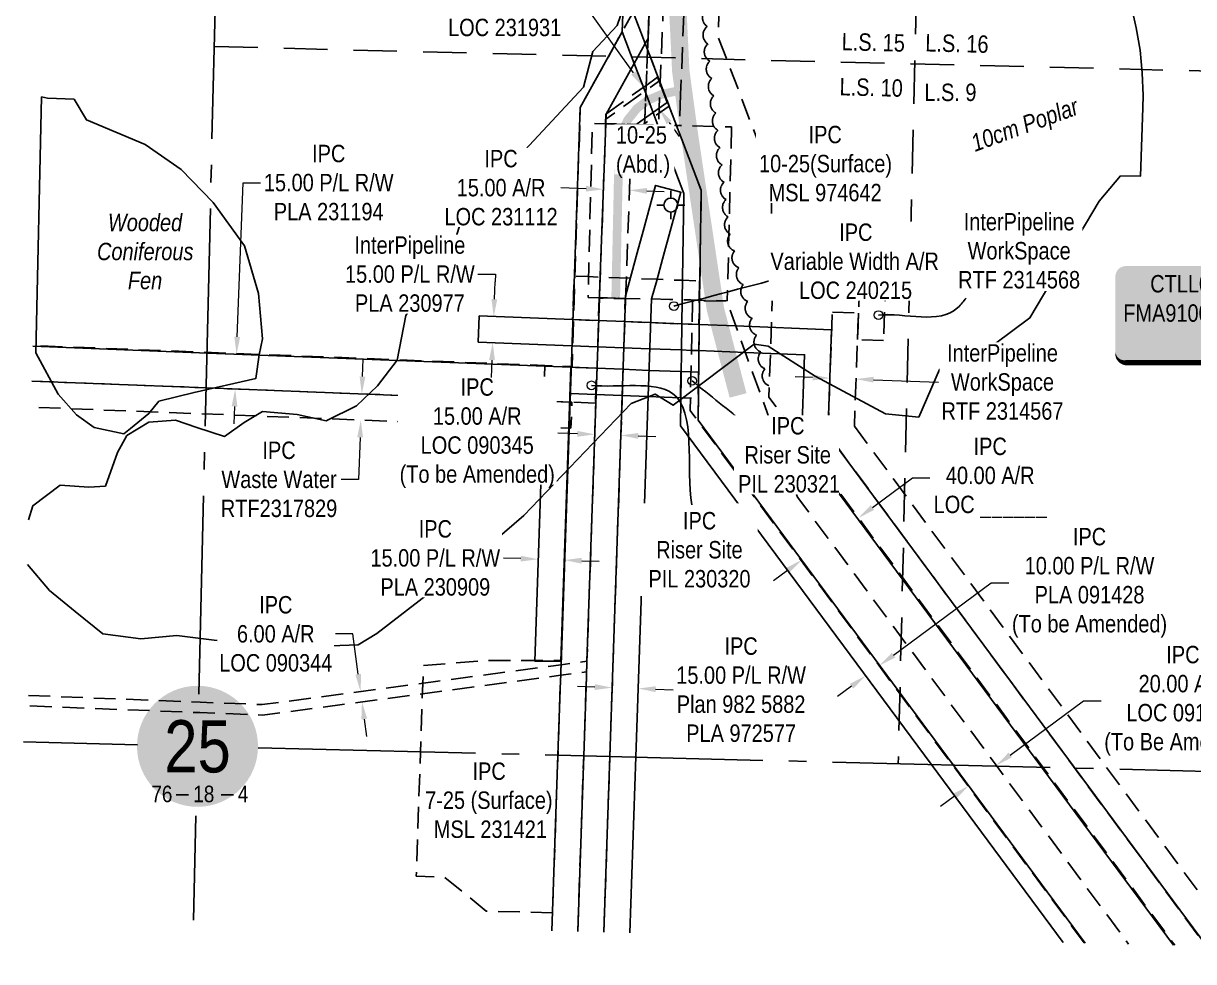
# Model space of a CAD drawing. Extents: x 394712 to 397081, y 6164206 to 6166350.
# Drawn here: x 395469 to 396141, y 6164206 to 6164745 of the extents above; entities that cross this region are included whole.
import ezdxf
from ezdxf.enums import TextEntityAlignment as Align

# ---------------------------------------------------------------- set-up
doc = ezdxf.new("R2010")
doc.units = 0
doc.header["$LTSCALE"] = 5
for name, pattern in [('0', [1, 1, 0]), ('foc-ACCESSROAD', [3.75, 2.5, -1.25]), ('foc-LSD', [8, 5, -3]), ('foc-QUARTERLINE', [33, 25, -3, 2, -3])]:
    doc.linetypes.add(name, pattern=pattern)
for name, color, linetype in [('10', 1, 'Continuous'), ('9', 3, 'Continuous'), ('AS-ROADS', 254, 'Continuous'), ('AS-SURFACE IMPACT', 7, 'Continuous'), ('AS-UNDERLAY-H', 141, 'Continuous'), ('C-AR', 13, 'foc-ACCESSROAD'), ('C-RW', 13, 'Continuous'), ('C-WS', 13, 'foc-ACCESSROAD'), ('C-WS-S', 13, 'Continuous'), ('F-RW', 190, 'Continuous'), ('F-WS', 190, 'foc-ACCESSROAD'), ('L-SECLBL', 7, 'Continuous'), ('L-SECQ', 8, 'foc-QUARTERLINE'), ('L-SECTION-LSD', 7, 'foc-LSD'), ('T-BUSH', 110, '0'), ('T-BUSH-T', 110, 'Continuous'), ('WETLAND', 143, 'Continuous'), ('WETLAND-T', 146, 'Continuous')]:
    doc.layers.add(name, color=color, linetype=linetype)
for name, color, linetype, lineweight in [('C-AR-T', 13, 'Continuous', 9), ('C-RW-T', 13, 'Continuous', 9), ('C-WS-T', 13, 'Continuous', 9), ('F-AR-T', 190, 'Continuous', 9), ('F-RW-T', 190, 'Continuous', 9), ('F-WS-T', 190, 'Continuous', 9)]:
    doc.layers.add(name, color=color, linetype=linetype, lineweight=lineweight)
doc.styles.add('100L', font='ARIALN.TTF', dxfattribs={"height": 11})
doc.styles.add('80', font='ARIALN.TTF', dxfattribs={"height": 10})
doc.styles.add('80CG', font='ARIALN.TTF', dxfattribs={"height": 10})
doc.styles.add('80L', font='ARIALN.TTF', dxfattribs={"height": 10})
doc.styles.add('80LS', font='ARIALNI.TTF', dxfattribs={"height": 10})
doc.styles.add('SIMPLEX', font='ARIALN.TTF')
doc.dimstyles.new('Compass 5 000', dxfattribs={"dimscale": 5, "dimtxt": 9, "dimasz": 2, "dimexe": 0.2, "dimexo": 0.0625, "dimgap": 0.5, "dimtad": 0, "dimtih": 1, "dimtoh": 1, "dimzin": 0, "dimdsep": 46, "dimtxsty": '80CG', "dimcen": 0.1, "dimse1": 1, "dimse2": 1, "dimclrd": 256, "dimclrt": 256, "dimaunit": 1, "dimadec": 4, "dimazin": 0, "dimtfac": 0.06, "dimtofl": 0, "dimtmove": 0, "dimatfit": 1, "dimfxl": 0.2, "dimtolj": 1, "dimtzin": 0, "dimlwd": -1, "dimarcsym": 0})

# ---------------------------------------------------------------- blocks, each defined once
blk = doc.blocks.new('Gabd')
for p, q in [((0, 0.81), (0, 1.62)), ((-0.81, 0), (-1.62, 0)), ((1.62, 0), (0.81, 0)), ((0, -0.81), (0, -1.62))]:
    blk.add_line(p, q)
blk.add_circle((0, 0), 0.8)
blk = doc.blocks.new('*U46')
h = blk.add_hatch(color=255)
edge = h.paths.add_edge_path()
edge.add_line((-126.5, -28.5), (126.5, -28.5))
edge.add_arc((126.5, -22.5), 6, 270, 360)
edge.add_line((132.5, -22.5), (132.5, 21))
edge.add_arc((126.5, 21), 6, 0, 90)
edge.add_line((126.5, 27), (-126.5, 27))
edge.add_arc((-126.5, 21), 6, 90, 180)
edge.add_line((-132.5, 21), (-132.5, -22.5))
edge.add_arc((-126.5, -22.5), 6, 180, 270)
at = {"color": 44, "flags": 128}
blk.add_lwpolyline([(-126.5, -28.5, 3, 3, 0), (126.5, -28.5, 3, 3, 0.414214), (132.5, -22.5, 3, 3, 0), (132.5, 21, 3, 0, 0.414214), (126.5, 27, 0, 0, 0), (-126.5, 27, 0, 0, 0.414214), (-132.5, 21, 0, 0, 0), (-132.5, -22.5, 0, 3, 0.414214)], format="xyseb", close=True, dxfattribs=at)
at = {"color": 44, "style": '80'}
blk.add_attdef('ENTER_TEXT_001', (-35.99, -5), '', height=10, dxfattribs=at)
blk = doc.blocks.new('L-SECLBL')
at = {"layer": '9', "color": 7}
for p, q in [((-5.08, -27.83), (-12.29, -27.83)), ((20.7, -27.83), (13.5, -27.83))]:
    blk.add_line(p, q, dxfattribs=at)
at = {"layer": '10', "color": 2, "style": 'SIMPLEX'}
blk.add_attdef('SEC', text='', height=30, dxfattribs=at).set_placement((0, 0), align=Align.MIDDLE)
at = {"layer": '10', "color": 5, "style": '80L'}
blk.add_attdef('TWP', text='', height=9.5, dxfattribs=at).set_placement((-14.43, -27.37), align=Align.MIDDLE_RIGHT)
blk.add_attdef('RGE', text='', height=9.5, dxfattribs=at).set_placement((3.62, -27.37), align=Align.MIDDLE_CENTER)
blk.add_attdef('MER', text='', height=9.5, dxfattribs=at).set_placement((23.17, -27.37), align=Align.MIDDLE_LEFT)
blk = doc.blocks.new('*D27')
at = {"layer": 'C-AR-T', "transparency": 16777216}
for p, q in [((395658.25, 6164393.92), (395648.25, 6164393.92)), ((395661.34, 6164370.76), (395658.25, 6164393.92)), ((395664.78, 6164344.99), (395666.1, 6164335.08))]:
    blk.add_line(p, q, dxfattribs=at)
for points in [[(395662.99, 6164370.98), (395659.69, 6164370.54), (395662.66, 6164360.84)], [(395666.43, 6164345.21), (395663.13, 6164344.77), (395663.46, 6164354.91)]]:
    blk.add_solid(points, dxfattribs=at)
at = {"layer": 'C-AR-T', "transparency": 16777216, "insert": (395613.96, 6164393.92), "char_height": 10, "attachment_point": 5, "style": '80CG', "bg_fill": 3, "box_fill_scale": 1.1, "bg_fill_color": 256, "bg_fill_true_color": 13158600, "bg_fill_transparency": 0}
blk.add_mtext('\\A1;IPC\\P6.00 A/R\\PLOC 090344', dxfattribs=at)
blk = doc.blocks.new('*D28')
at = {"layer": 'C-AR-T', "transparency": 16777216}
for p, q in [((395787.15, 6164508.83), (395776.03, 6164509.21)), ((395822.13, 6164507.63), (395832.12, 6164507.28))]:
    blk.add_line(p, q, dxfattribs=at)
for points in [[(395787.21, 6164510.5), (395787.1, 6164507.16), (395797.15, 6164508.49)], [(395822.19, 6164509.29), (395822.07, 6164505.96), (395812.14, 6164507.97)]]:
    blk.add_solid(points, dxfattribs=at)
at = {"layer": 'C-AR-T', "transparency": 16777216, "insert": (395729.65, 6164509.21), "char_height": 10, "attachment_point": 5, "style": '80CG', "bg_fill": 3, "box_fill_scale": 1.1, "bg_fill_color": 256, "bg_fill_true_color": 13158600, "bg_fill_transparency": 0}
blk.add_mtext('\\A1;IPC\\P15.00 A/R\\PLOC 090345\\P(To be Amended)', dxfattribs=at)
blk = doc.blocks.new('*D29')
at = {"layer": 'C-AR-T', "transparency": 16777216}
for p, q in [((395792.13, 6164649.62), (395777.6, 6164650.15)), ((395827.09, 6164648.35), (395837.08, 6164647.99))]:
    blk.add_line(p, q, dxfattribs=at)
at = {"layer": 'C-AR-T', "linetype": 'Continuous', "transparency": 16777216}
for points in [[(395792.19, 6164651.29), (395792.07, 6164647.96), (395802.12, 6164649.26)], [(395827.15, 6164650.02), (395827.03, 6164646.69), (395817.09, 6164648.72)]]:
    blk.add_solid(points, dxfattribs=at)
at = {"layer": 'C-AR-T', "linetype": 'Continuous', "transparency": 16777216, "insert": (395743.33, 6164650.15), "char_height": 10, "attachment_point": 5, "style": '80CG', "bg_fill": 3, "box_fill_scale": 1.1, "bg_fill_color": 256, "bg_fill_true_color": 13158600, "bg_fill_transparency": 0}
blk.add_mtext('\\A1;IPC\\P15.00 A/R\\PLOC 231112', dxfattribs=at)
blk = doc.blocks.new('*D30')
at = {"layer": 'C-AR-T', "transparency": 16777216}
for p, q in [((395956.61, 6164466.48), (395979.63, 6164483.52)), ((395979.63, 6164483.52), (395989.63, 6164483.52)), ((395907.84, 6164430.37), (395899.8, 6164424.42))]:
    blk.add_line(p, q, dxfattribs=at)
at = {"layer": 'C-AR-T', "linetype": 'Continuous', "transparency": 16777216}
for points in [[(395955.62, 6164467.82), (395957.6, 6164465.14), (395948.58, 6164460.53)], [(395906.84, 6164431.71), (395908.83, 6164429.03), (395915.87, 6164436.32)]]:
    blk.add_solid(points, dxfattribs=at)
at = {"layer": 'C-AR-T', "linetype": 'Continuous', "transparency": 16777216, "insert": (396024.24, 6164483.52), "char_height": 10, "attachment_point": 5, "style": '80CG', "bg_fill": 3, "box_fill_scale": 1.1, "bg_fill_color": 256, "bg_fill_true_color": 13158600, "bg_fill_transparency": 0}
blk.add_mtext('\\A1;IPC\\P40.00 A/R\\PLOC ______', dxfattribs=at)
blk = doc.blocks.new('*D31')
at = {"layer": 'C-AR-T', "transparency": 16777216}
for p, q in [((396035.73, 6164324.34), (396077.89, 6164355.54)), ((396077.89, 6164355.54), (396087.89, 6164355.54)), ((396003.8, 6164300.7), (395995.76, 6164294.75))]:
    blk.add_line(p, q, dxfattribs=at)
at = {"layer": 'C-AR-T', "linetype": 'Continuous', "transparency": 16777216}
for points in [[(396034.74, 6164325.68), (396036.72, 6164323), (396027.69, 6164318.39)], [(396002.81, 6164302.04), (396004.79, 6164299.36), (396011.84, 6164306.65)]]:
    blk.add_solid(points, dxfattribs=at)
at = {"layer": 'C-AR-T', "linetype": 'Continuous', "transparency": 16777216, "insert": (396134.9, 6164355.54), "char_height": 10, "attachment_point": 5, "style": '80CG', "bg_fill": 3, "box_fill_scale": 1.1, "bg_fill_color": 256, "bg_fill_true_color": 13158600, "bg_fill_transparency": 0}
blk.add_mtext('\\A1;IPC\\P20.00 A/R\\PLOC 091362\\P(To Be Amended)', dxfattribs=at)
blk = doc.blocks.new('*D32')
at = {"layer": 'C-RW-T', "transparency": 16777216}
for p, q in [((395968.72, 6164381.72), (396024.87, 6164423.28)), ((396024.87, 6164423.28), (396034.87, 6164423.28)), ((395944.61, 6164363.88), (395936.57, 6164357.93))]:
    blk.add_line(p, q, dxfattribs=at)
for points in [[(395967.73, 6164383.06), (395969.71, 6164380.38), (395960.68, 6164375.77)], [(395943.62, 6164365.22), (395945.6, 6164362.54), (395952.65, 6164369.83)]]:
    blk.add_solid(points, dxfattribs=at)
at = {"layer": 'C-RW-T', "transparency": 16777216, "insert": (396081.26, 6164423.28), "char_height": 10, "attachment_point": 5, "style": '80CG', "bg_fill": 3, "box_fill_scale": 1.1, "bg_fill_color": 256, "bg_fill_true_color": 13158600, "bg_fill_transparency": 0}
blk.add_mtext('\\A1;IPC\\P10.00 P/L R/W\\PPLA 091428\\P(To be Amended)', dxfattribs=at)
blk = doc.blocks.new('*D33')
at = {"layer": 'C-RW-T', "transparency": 16777216}
for p, q in [((395797.16, 6164363.4), (395787.16, 6164363.74)), ((395832.1, 6164362.19), (395842.09, 6164361.85))]:
    blk.add_line(p, q, dxfattribs=at)
for points in [[(395797.21, 6164365.06), (395797.1, 6164361.73), (395807.15, 6164363.05)], [(395832.16, 6164363.86), (395832.04, 6164360.53), (395822.11, 6164362.54)]]:
    blk.add_solid(points, dxfattribs=at)
at = {"layer": 'C-RW-T', "transparency": 16777216, "insert": (395881.18, 6164361.85), "char_height": 10, "attachment_point": 5, "style": '80CG', "bg_fill": 3, "box_fill_scale": 1.1, "bg_fill_color": 256, "bg_fill_true_color": 13158600, "bg_fill_transparency": 0}
blk.add_mtext('\\A1;IPC\\P15.00 P/L R/W\\PPlan 982 5882\\PPLA 972577', dxfattribs=at)
blk = doc.blocks.new('*D35')
at = {"layer": 'F-RW-T', "transparency": 16777216}
for p, q in [((395730.05, 6164600.52), (395740.05, 6164600.52)), ((395739.5, 6164586.2), (395739.89, 6164596.19)), ((395740.05, 6164600.52), (395739.89, 6164596.19)), ((395738.13, 6164551.23), (395737.74, 6164541.24))]:
    blk.add_line(p, q, dxfattribs=at)
for points in [[(395737.83, 6164586.26), (395741.16, 6164586.13), (395739.11, 6164576.2)], [(395736.47, 6164551.29), (395739.8, 6164551.16), (395738.52, 6164561.22)]]:
    blk.add_solid(points, dxfattribs=at)
at = {"layer": 'F-RW-T', "transparency": 16777216, "insert": (395690.97, 6164600.52), "char_height": 10, "attachment_point": 5, "style": '80CG', "bg_fill": 3, "box_fill_scale": 1.1, "bg_fill_color": 256, "bg_fill_true_color": 13158600, "bg_fill_transparency": 0}
blk.add_mtext('\\A1;InterPipeline\\P15.00 P/L R/W\\PPLA 230977', dxfattribs=at)
blk = doc.blocks.new('*D36')
at = {"layer": 'C-AR-T', "transparency": 16777216}
for p, q in [((395788.9, 6164758.82), (395778.9, 6164758.82)), ((395819.46, 6164716.08), (395788.9, 6164758.82)), ((395839.78, 6164687.66), (395845.59, 6164679.52))]:
    blk.add_line(p, q, dxfattribs=at)
at = {"layer": 'C-AR-T', "linetype": 'Continuous', "transparency": 16777216}
for points in [[(395820.81, 6164717.05), (395818.1, 6164715.11), (395825.27, 6164707.94)], [(395841.13, 6164688.62), (395838.42, 6164686.69), (395833.96, 6164695.79)]]:
    blk.add_solid(points, dxfattribs=at)
at = {"layer": 'C-AR-T', "linetype": 'Continuous', "transparency": 16777216, "insert": (395745.39, 6164758.82), "char_height": 10, "attachment_point": 5, "style": '80CG', "bg_fill": 3, "box_fill_scale": 1.1, "bg_fill_color": 256, "bg_fill_true_color": 13158600, "bg_fill_transparency": 0}
blk.add_mtext('\\A1;IPC\\P15.00 A/R\\PLOC 231931', dxfattribs=at)
blk = doc.blocks.new('*D37')
at = {"layer": 'C-RW-T', "transparency": 16777216}
for p, q in [((395591.83, 6164564.52), (395595.28, 6164653.07)), ((395595.28, 6164653.07), (395605.28, 6164653.07)), ((395590.27, 6164524.56), (395589.88, 6164514.56))]:
    blk.add_line(p, q, dxfattribs=at)
for points in [[(395590.16, 6164564.59), (395593.5, 6164564.46), (395591.44, 6164554.53)], [(395588.61, 6164524.62), (395591.94, 6164524.49), (395590.66, 6164534.55)]]:
    blk.add_solid(points, dxfattribs=at)
at = {"layer": 'C-RW-T', "transparency": 16777216, "insert": (395644.37, 6164653.07), "char_height": 10, "attachment_point": 5, "style": '80CG', "bg_fill": 3, "box_fill_scale": 1.1, "bg_fill_color": 256, "bg_fill_true_color": 13158600, "bg_fill_transparency": 0}
blk.add_mtext('\\A1;IPC\\P15.00 P/L R/W\\PPLA 231194', dxfattribs=at)
blk = doc.blocks.new('*D39')
at = {"layer": 'C-RW-T', "transparency": 16777216}
for p, q in [((395754.66, 6164437.17), (395744.67, 6164437.51)), ((395789.63, 6164435.96), (395799.63, 6164435.62))]:
    blk.add_line(p, q, dxfattribs=at)
for points in [[(395754.72, 6164438.83), (395754.6, 6164435.5), (395764.66, 6164436.82)], [(395789.69, 6164437.63), (395789.58, 6164434.3), (395779.64, 6164436.31)]]:
    blk.add_solid(points, dxfattribs=at)
at = {"layer": 'C-RW-T', "transparency": 16777216, "insert": (395705.58, 6164437.51), "char_height": 10, "attachment_point": 5, "style": '80CG', "bg_fill": 3, "box_fill_scale": 1.1, "bg_fill_color": 256, "bg_fill_true_color": 13158600, "bg_fill_transparency": 0}
blk.add_mtext('\\A1;IPC\\P15.00 P/L R/W\\PPLA 230909', dxfattribs=at)
blk = doc.blocks.new('*D41')
at = {"layer": 'F-AR-T', "transparency": 16777216}
for p, q in [((395922.23, 6164541.18), (395912.24, 6164541.54)), ((395957.2, 6164539.91), (395994.47, 6164538.56))]:
    blk.add_line(p, q, dxfattribs=at)
for points in [[(395922.29, 6164542.84), (395922.17, 6164539.51), (395932.22, 6164540.81)], [(395957.26, 6164541.57), (395957.14, 6164538.24), (395947.21, 6164540.27)]]:
    blk.add_solid(points, dxfattribs=at)
at = {"layer": 'F-AR-T', "transparency": 16777216, "insert": (396031.28, 6164538.56), "char_height": 10, "attachment_point": 5, "style": '80CG', "bg_fill": 3, "box_fill_scale": 1.1, "bg_fill_color": 256, "bg_fill_true_color": 13158600, "bg_fill_transparency": 0}
blk.add_mtext('\\A1;InterPipeline\\PWorkSpace\\PRTF 2314567', dxfattribs=at)
blk = doc.blocks.new('*D47')
at = {"layer": 'C-WS-T', "transparency": 16777216}
for p, q in [((395663.76, 6164541.71), (395664.15, 6164551.7)), ((395662.4, 6164506.77), (395661.46, 6164482.63)), ((395661.46, 6164482.63), (395651.46, 6164482.63))]:
    blk.add_line(p, q, dxfattribs=at)
for points in [[(395662.1, 6164541.77), (395665.43, 6164541.64), (395663.37, 6164531.71)], [(395660.73, 6164506.84), (395664.07, 6164506.71), (395662.79, 6164516.76)]]:
    blk.add_solid(points, dxfattribs=at)
at = {"layer": 'C-WS-T', "transparency": 16777216, "insert": (395615.85, 6164482.63), "char_height": 10, "attachment_point": 5, "style": '80CG'}
blk.add_mtext('\\A1;IPC\\PWaste Water\\PRTF2317829', dxfattribs=at)

msp = doc.modelspace()

# ---------------------------------------------------------------- hatches: boundary and pattern name
at = {"layer": 'AS-ROADS'}
h = msp.add_hatch(color=256, dxfattribs=at)
h.dxf.hatch_style = 1
h.paths.add_polyline_path([(395884.269, 6164532.14), (395871.378, 6164581.288), (395861.105, 6164650.017), (395856.102, 6164683.642), (395851.521, 6164717.677), (395848.88, 6164772.505), (395849.592, 6164832.88), (395851.357, 6164902.093), (395853.342, 6164989.092), (395853.736, 6165037.36), (395856.673, 6165067.419), (395867.182, 6165091.865), (395857.966, 6165095.735), (395846.723, 6165068.391), (395843.744, 6165037.888), (395843.346, 6164989.246), (395841.363, 6164902.335), (395839.598, 6164833.066), (395838.88, 6164772.323), (395841.557, 6164716.769), (395846.204, 6164682.24), (395851.219, 6164648.539), (395861.572, 6164579.276), (395874.599, 6164529.604)])
at = {"layer": 'AS-UNDERLAY-H', "linetype": 'Continuous'}
h = msp.add_hatch(color=256, dxfattribs=at)
h.dxf.hatch_style = 1
edge = h.paths.add_edge_path()
edge.add_arc((395569.024, 6164329.366), 34.753, 0, 360)

# ---------------------------------------------------------------- linework, layer by layer
at = {"layer": 'AS-ROADS', "const_width": 4.995, "flags": 128}
msp.add_lwpolyline([(395809.175, 6164586.727), (395811.076, 6164674.195), (395812.649, 6164681.78), (395816.085, 6164689.13), (395821.378, 6164695.709), (395827.615, 6164700.387), (395835.07, 6164703.636), (395848.684, 6164706.733)], dxfattribs=at)
at = {"layer": 'C-AR', "flags": 128}
for points in [[(395855.035, 6165226.676), (395851.433, 6165126.755), (395850.538, 6165104.408), (395848.532, 6165054.441), (395834.732, 6164710.478), (395833.757, 6164686.171), (395833.299, 6164686.183), (395825.759, 6164686.371), (395826.423, 6164704.413), (395827.483, 6164729.495), (395827.738, 6164735.879), (395834.497, 6164905.08), (395840.398, 6165054.763), (395842.544, 6165104.7), (395843.361, 6165126.958), (395847.021, 6165226.877)], [(396078.704, 6164216.313), (395856.443, 6164516.616), (395857.379, 6164585.563), (395858.236, 6164648.817), (395844.095, 6164685.913), (395827.483, 6164729.495), (395840.398, 6165054.763), (395880.323, 6165053.198), (395867.934, 6164737.073), (395898.4, 6164657.1), (395899.095, 6164585.191), (395897.161, 6164529.98), (396130.241, 6164215.127)], [(395787.372, 6164223.012), (395790.806, 6164323.992), (395792.36, 6164369.204), (395792.46, 6164372.128), (395792.569, 6164375.268), (395792.669, 6164378.203), (395799.441, 6164575.232), (395799.845, 6164586.998), (395808.85, 6164586.773), (395814.839, 6164586.623), (395807.552, 6164374.557), (395805.801, 6164323.619), (395802.364, 6164222.667)], [(396078.224, 6164216.47), (396002.763, 6164318.425), (395856.247, 6164516.396), (395851.883, 6164522.294), (395853.357, 6164583.637), (395853.4, 6164585.464), (395857.182, 6164585.369), (395873.051, 6164584.97), (395913.612, 6164472.506), (396028.131, 6164317.795), (396103.614, 6164215.827)], [(395471.928, 6164358.579), (395570.51, 6164354.707), (395606.194, 6164353.305), (395777.786, 6164376.216), (395792.669, 6164378.203), (395792.569, 6164375.268), (395792.46, 6164372.128), (395777.576, 6164370.141), (395606.43, 6164347.296), (395570.37, 6164348.713), (395471.799, 6164352.584)]]:
    msp.add_lwpolyline(points, dxfattribs=at)
for points in [[(395846.467, 6164703.687), (395845.753, 6164685.872), (395844.095, 6164685.913), (395842.596, 6164685.951), (395833.757, 6164686.171), (395833.299, 6164686.183), (395825.759, 6164686.371), (395826.423, 6164704.413), (395827.483, 6164729.495), (395827.738, 6164735.879), (395834.497, 6164905.08), (395840.398, 6165054.763), (395848.532, 6165054.441), (395860.523, 6165053.967), (395846.467, 6164703.687)], [(395814.839, 6164586.623), (395818.288, 6164681.58), (395839.887, 6164697.068), (395834.37, 6164711.55), (395803.582, 6164689.471), (395799.86, 6164587)], [(395857.334, 6164596.603), (395857.182, 6164585.368), (395856.995, 6164571.607), (395853.072, 6164571.76), (395846.978, 6164571.998), (395829.15, 6164572.693), (395814.175, 6164573.277), (395814.627, 6164586.43), (395808.636, 6164586.58), (395799.627, 6164586.805), (395799.223, 6164575.034), (395799.183, 6164573.861), (395784.402, 6164574.438), (395785.269, 6164599.416), (395793.357, 6164599.099), (395800.041, 6164598.839), (395817.366, 6164598.162), (395832.751, 6164597.562), (395847.338, 6164596.992), (395857.334, 6164596.603)]]:
    msp.add_lwpolyline(points, close=True, dxfattribs=at)
at = {"layer": 'C-AR'}
msp.add_lwpolyline([(395825.686, 6164689.886), (395820.696, 6164686.336), (395806.47, 6164686.691), (395803.259, 6164686.771), (395803.464, 6164692.355), (395824.894, 6164707.674), (395826.405, 6164708.754), (395833.26, 6164713.654), (395834, 6164711.715), (395834.527, 6164710.33), (395838.771, 6164699.196), (395830.378, 6164693.224), (395825.686, 6164689.886)], close=True, dxfattribs=at)
at = {"layer": 'C-RW', "flags": 128}
for points in [[(395834.497, 6164905.08), (395827.738, 6164735.879), (395826.145, 6164733.007), (395819.806, 6164721.58), (395803.68, 6164692.51), (395803.476, 6164686.928), (395800.283, 6164599.761), (395800.114, 6164594.813), (395799.845, 6164586.998), (395799.441, 6164575.232), (395792.669, 6164378.203), (395792.569, 6164375.268), (395792.46, 6164372.128), (395792.36, 6164369.204), (395790.806, 6164323.992), (395787.372, 6164223.012)], [(395772.517, 6164223.354), (395775.998, 6164324.361), (395777.483, 6164367.441), (395777.576, 6164370.141), (395777.692, 6164373.505), (395777.786, 6164376.216), (395788.82, 6164696.336), (395812.889, 6164739.727), (395813.908, 6164765.109)], [(396066.053, 6164216.603), (395990.242, 6164319.032), (395846.332, 6164513.481), (395847.374, 6164585.82), (395848.256, 6164646.943), (395833.299, 6164686.183), (395826.423, 6164704.413), (395819.806, 6164721.58), (395812.889, 6164739.727), (395813.908, 6164765.109), (395826.145, 6164733.007), (395827.483, 6164729.495), (395834.732, 6164710.478), (395844.095, 6164685.913), (395858.236, 6164648.817), (395857.379, 6164585.563), (395856.443, 6164516.616), (396002.906, 6164318.717), (396078.7, 6164216.313)], [(395802.364, 6164222.667), (395805.801, 6164323.619), (395807.552, 6164374.557), (395814.839, 6164586.623), (395814.906, 6164588.577), (395821.537, 6164612.844), (395824.916, 6164625.21), (395832.106, 6164651.524), (395846.573, 6164647.577), (395836.06, 6164609.108), (395832.709, 6164596.844), (395829.818, 6164586.266), (395820.751, 6164323.246), (395817.307, 6164222.324)], [(395474.366, 6164559.096), (395574.885, 6164555.175), (395768.475, 6164547.623), (395783.457, 6164547.039), (395798.241, 6164546.463), (395813.234, 6164545.878), (395828.205, 6164545.294), (395846.583, 6164544.579), (395846.367, 6164529.581), (395827.689, 6164530.302), (395812.718, 6164530.88), (395797.725, 6164531.458), (395782.94, 6164532.029), (395782.769, 6164527.059), (395767.786, 6164527.642), (395574.419, 6164535.181), (395473.898, 6164539.099)]]:
    msp.add_lwpolyline(points, dxfattribs=at)
msp.add_lwpolyline([(395768.475, 6164547.623), (395783.457, 6164547.039), (395777.643, 6164378.359), (395762.637, 6164378.272), (395768.475, 6164547.623)], close=True, dxfattribs=at)
at = {"layer": 'C-WS', "flags": 128}
for points in [[(395875.739, 6164685.123), (395873.242, 6164585.164), (395857.379, 6164585.563), (395853.598, 6164585.658), (395852.266, 6164585.696), (395847.374, 6164585.82), (395840.281, 6164586), (395829.818, 6164586.266), (395814.839, 6164586.623), (395808.85, 6164586.773), (395799.845, 6164586.998), (395793.274, 6164587.162), (395793.887, 6164611.677), (395794.561, 6164638.676), (395795.771, 6164687.12), (395803.476, 6164686.928), (395806.685, 6164686.847), (395822.152, 6164686.462), (395825.759, 6164686.371), (395833.299, 6164686.183), (395833.757, 6164686.171), (395842.596, 6164685.951), (395844.095, 6164685.913), (395845.753, 6164685.872), (395875.739, 6164685.123)], [(395797.554, 6164526.482), (395782.769, 6164527.059), (395783.457, 6164547.039), (395798.241, 6164546.463), (395797.554, 6164526.482)], [(395856.623, 6164544.187), (395856.42, 6164529.19), (395852.053, 6164529.36), (395846.367, 6164529.581), (395846.583, 6164544.579), (395852.413, 6164544.351), (395856.623, 6164544.187)], [(395772.877, 6164233.818), (395734.873, 6164234.722), (395710.876, 6164254.244), (395694.656, 6164254.776), (395698.743, 6164375.742), (395733.421, 6164378.573), (395777.868, 6164378.602)]]:
    msp.add_lwpolyline(points, close=True, dxfattribs=at)
msp.add_lwpolyline([(395473.899, 6164539.133), (395784.025, 6164527.045), (395783.48, 6164512.06), (395473.548, 6164524.141)], dxfattribs=at)
at = {"layer": 'F-RW'}
msp.add_lwpolyline([(396129.46, 6164215.172), (396053.961, 6164317.153), (395915.886, 6164503.679), (395917.617, 6164554.238), (395883.657, 6164555.562), (395856.792, 6164556.609), (395852.711, 6164556.768), (395846.762, 6164557), (395828.633, 6164557.707), (395813.66, 6164558.291), (395798.667, 6164558.875), (395783.886, 6164559.452), (395730.25, 6164561.544), (395730.834, 6164576.528), (395784.402, 6164574.438), (395799.183, 6164573.861), (395814.175, 6164573.276), (395829.15, 6164572.692), (395846.978, 6164571.998), (395853.072, 6164571.76), (395856.995, 6164571.607), (395878.168, 6164570.781), (395933.185, 6164568.636), (395931.054, 6164508.39), (396072.966, 6164316.682), (396148.474, 6164214.691)], dxfattribs=at)
at = {"layer": 'F-WS'}
for points in [[(395948.03, 6164562.946), (395949.3, 6164598.011), (395964.285, 6164597.468), (395963.014, 6164562.403), (395948.03, 6164562.946)], [(396274.929, 6164211.487), (396235.269, 6164265.159), (396154.836, 6164205.725), (395931.055, 6164508.568), (395933.599, 6164578.781), (395948.582, 6164578.184), (395946.229, 6164513.264), (396157.984, 6164226.695), (396238.418, 6164286.13), (396293.928, 6164211.006)]]:
    msp.add_lwpolyline(points, dxfattribs=at)
at = {"layer": 'L-SECQ'}
for p, q in [((395469.046, 6164331.848), (395534.53, 6164330.222)), ((395603.766, 6164328.504), (396373.728, 6164309.392)), ((395568.071, 6164289.394), (395566.641, 6164229.429))]:
    msp.add_line(p, q, dxfattribs=at)
at = {"layer": 'L-SECTION-LSD'}
msp.add_line((395990.588, 6165123.204), (395971.376, 6164319.379), dxfattribs=at)
at = {"layer": 'T-BUSH', "flags": 128}
msp.add_lwpolyline([(395897.16, 6164536.403, -0.5205671), (395894.866, 6164546.133, -0.5205671), (395892.544, 6164555.855, -0.5205671), (395890.016, 6164565.527, -0.5205671), (395887.489, 6164575.198, -0.5205671), (395884.961, 6164584.87, -0.5205671), (395882.434, 6164594.542, -0.5205671), (395879.906, 6164604.213, -0.5205671), (395877.379, 6164613.885, -0.5205671), (395874.871, 6164623.56, -0.5205671), (395873.707, 6164633.489, -0.5205671), (395872.543, 6164643.417, -0.5205671), (395871.38, 6164653.346, -0.5205671), (395870.216, 6164663.274, -0.5205671), (395869.052, 6164673.202, -0.5205671), (395867.889, 6164683.131, -0.5205671), (395866.725, 6164693.059, -0.5205671), (395865.561, 6164702.988, -0.5205671), (395864.398, 6164712.916, -0.5205671), (395863.234, 6164722.845, -0.5205671), (395862.07, 6164732.773, -0.5205671), (395861.765, 6164742.763, -0.5205671), (395861.502, 6164752.756, -0.5205671), (395861.239, 6164762.749, -0.5205671), (395860.976, 6164772.742, -0.5205671), (395860.713, 6164782.735, -0.5205671), (395860.45, 6164792.728, -0.5205671), (395860.187, 6164802.721, -0.5205671), (395859.924, 6164812.714, -0.5205671), (395859.661, 6164822.707, -0.5205671), (395859.398, 6164832.7, -0.5205671), (395859.705, 6164842.689, -0.5205671), (395860.077, 6164852.679, -0.5205671), (395860.448, 6164862.668, -0.5205671), (395860.82, 6164872.658, -0.5205671), (395861.191, 6164882.647, -0.5205671), (395861.563, 6164892.637, -0.5205671), (395861.934, 6164902.626, -0.5205671), (395862.306, 6164912.616, -0.5205671), (395862.768, 6164922.602, -0.5205671), (395863.25, 6164932.586, -0.5205671), (395863.732, 6164942.571, -0.5205671), (395864.213, 6164952.556, -0.5205671), (395864.577, 6164962.545, -0.5205671), (395864.869, 6164972.537, -0.5205671), (395865.161, 6164982.53, -0.5205671), (395865.452, 6164992.522, -0.5205671), (395865.744, 6165002.514, -0.5205671), (395866.036, 6165012.506, -0.5205671), (395866.327, 6165022.498, -0.5205671), (395866.619, 6165032.49, -0.5205671), (395867.204, 6165042.433, -0.5205671), (395871.482, 6165050.601, -0.5205671), (395881.15, 6165049.24, -0.5205671), (395890.992, 6165048.842, -0.5205671), (395900.859, 6165048.75, -0.5205671), (395909.165, 6165046.207, -0.5205671), (395918.572, 6165048.566, -0.5205671), (395928.566, 6165048.356, -0.5205671), (395932.792, 6165055.866, -0.5205671), (395933.839, 6165065.808, -0.5205671), (395934.887, 6165075.749, -0.5205671), (395935.833, 6165084.732, -0.5205671)], format="xyb", dxfattribs=at)
at = {"layer": 'WETLAND'}
for points in [[(395472.034, 6164459.483), (395474.366, 6164467.572), (395490.081, 6164479.328), (395506.634, 6164478.175), (395516.167, 6164478.812), (395523.023, 6164498.202), (395528.522, 6164507.777), (395541.04, 6164515.563), (395556.338, 6164516.659), (395568.556, 6164512.393), (395584.487, 6164507.319), (395595.833, 6164515.37), (395606.288, 6164521.691), (395626.171, 6164519.951), (395642.97, 6164516.212), (395660.289, 6164524.907), (395672.432, 6164536.474), (395683.719, 6164551.12), (395688.613, 6164576.812), (395688.611, 6164576.861), (395696.739, 6164589.112), (395715.133, 6164613.929), (395719.805, 6164629.404), (395746.666, 6164660.645), (395790.754, 6164707.944), (395796.009, 6164728.382), (395810.024, 6164743.273), (395817.031, 6164764.003)], [(395479.356, 6164702.395), (395482.8, 6164701.645), (395498.12, 6164701.019), (395505.223, 6164689.226), (395539.031, 6164675.082), (395559.729, 6164660.593), (395577.998, 6164641.714), (395595.951, 6164616.782), (395603.984, 6164589.454), (395606.3, 6164563.311), (395604.471, 6164554.164), (395602.541, 6164540.69), (395567.068, 6164532.651), (395546.896, 6164527.62), (395541.009, 6164520.468), (395530.571, 6164511.849), (395526.655, 6164508.906), (395509.717, 6164512.476), (395499.624, 6164519.829), (395489.07, 6164531.676), (395476.179, 6164555.331), (395479.356, 6164702.395)]]:
    msp.add_lwpolyline(points, dxfattribs=at)

# ---------------------------------------------------------------- block references
at = {"layer": 'AS-SURFACE IMPACT'}
ref = msp.add_blockref('*U46', (396228.606, 6164578.194), dxfattribs=at)
ref.add_attrib('ENTER_TEXT_001', 'CTLL030047 Northland Forest Products Ltd.', (396116.106, 6164590.031), dxfattribs={"layer": '0', "color": 44, "height": 10, "style": '80'})
ref.add_attrib('ENTER_TEXT_002', 'FMA9100029 Alberta-Pacific Forest Industries Inc.', (396100.621, 6164573.194), dxfattribs={"layer": '0', "color": 44, "height": 10, "style": '80'})
ref.add_attrib('ENTER_TEXT_003', 'TPA 2248 CLETUS GAUTHIER', (396147.698, 6164556.35), dxfattribs={"layer": '0', "color": 44, "height": 10, "style": '80'})
at = {"layer": 'L-SECLBL', "color": 4, "xscale": 0.999633, "yscale": 0.999633, "zscale": 0.999633}
msp.add_blockref('L-SECLBL', (395569.024, 6164329.366), dxfattribs=at).add_auto_attribs({'SEC': '25', 'TWP': '76', 'RGE': '18', 'MER': '4'})

# ---------------------------------------------------------------- texts
at = {"layer": 'L-SECTION-LSD', "attachment_point": 1, "rotation": 358.588643, "style": '100L'}
for s, width, insert, char_height in [('\\pi1.8719;L.S. 15', 36.87269, (395937.226, 6164739.184), 9.99633), ('L.S. 16', 36.95471, (395987.118, 6164738.469), 9.9963)]:
    msp.add_mtext_dynamic_manual_height_columns(s, width=width, gutter_width=55.02, heights=[0], dxfattribs=dict(at, insert=insert, char_height=char_height))

# ---------------------------------------------------------------- leaders
at = {"layer": 'C-AR-T', "path_type": 1}
msp.add_leader([(395842.636, 6164582.222), (395915.62, 6164601.441)], dimstyle='Compass 5 000', override={"dimasz": 1, "dimgap": 0.5, "dimtad": 0, "dimldrblk": 'DotBlank'}, dxfattribs=at)
at = {"layer": 'C-WS-T', "path_type": 1}
msp.add_leader([(395853.062, 6164539.216), (395884.185, 6164514.165)], dimstyle='Compass 5 000', override={"dimasz": 1, "dimgap": 0.5, "dimtad": 0, "dimldrblk": 'DotBlank'}, dxfattribs=at)

# ---------------------------------------------------------------- next in the draw order: texts
at = {"layer": 'C-WS-T', "insert": (395699.409, 6164320.09), "char_height": 9.99641, "attachment_point": 1, "style": '80L', "bg_fill": 3, "box_fill_scale": 1.15, "bg_fill_color": 256, "bg_fill_true_color": 256, "bg_fill_transparency": 0}
msp.add_mtext_dynamic_manual_height_columns('\\pi27.55;IPC\\P\\pi0.32555;7-25 (Surface)\\P\\pi5.3272;MSL 231421', width=72.62387, gutter_width=50, heights=[0], dxfattribs=at)
at = {"layer": 'L-SECTION-LSD', "insert": (395935.818, 6164713.286), "char_height": 9.99633, "attachment_point": 1, "rotation": 358.578102, "style": '100L', "bg_fill": 3, "box_fill_scale": 1.5, "bg_fill_color": 256, "bg_fill_transparency": 0}
msp.add_mtext_dynamic_manual_height_columns('\\pi2.0552;L.S. 10', width=36.96733, gutter_width=55.02, heights=[0], dxfattribs=at)

# ---------------------------------------------------------------- next in the draw order: linework, layer by layer
at = {"layer": 'WETLAND'}
msp.add_lwpolyline([(396105.167, 6164754.795), (396108.138, 6164742.054), (396110.269, 6164729.146), (396111.552, 6164716.126), (396111.98, 6164703.05), (396111.858, 6164696.08), (396110.487, 6164656.784), (396099.075, 6164657.086), (396086.758, 6164642.488), (396047.068, 6164575.426), (396016.958, 6164553.072), (395995.06, 6164545.772), (395983.199, 6164518.4), (395964.038, 6164520.225), (395923.711, 6164541.986), (395896.627, 6164559.172), (395888.765, 6164560.371), (395842.232, 6164525.243), (395831.739, 6164531.63), (395818.053, 6164526.156), (395756.465, 6164461.831), (395727.255, 6164436.836), (395671.943, 6164394.248), (395661.28, 6164387.74), (395635.102, 6164386.678), (395601.522, 6164387.626), (395578.53, 6164390.337), (395557.116, 6164392.958), (395536.437, 6164391.183), (395514.639, 6164394.023), (395498.758, 6164406.81), (395484.025, 6164418.937), (395471.431, 6164433.708)], dxfattribs=at)

# ---------------------------------------------------------------- next in the draw order: texts
at = {"layer": 'C-AR-T', "insert": (395897.92, 6164629.624), "char_height": 9.99633, "attachment_point": 1, "style": '80L', "bg_fill": 3, "box_fill_scale": 1.1, "bg_fill_color": 256, "bg_fill_transparency": 0}
msp.add_mtext_dynamic_manual_height_columns('\\pi39.596;IPC\\P\\pi0.095004;Variable Width A/R\\P\\pi16.535;LOC 240215', width=96.71664, gutter_width=50.018, heights=[0], dxfattribs=at)
at = {"layer": 'C-WS-T', "insert": (395890.803, 6164685.707), "char_height": 9.99633, "attachment_point": 1, "style": '80L', "bg_fill": 3, "box_fill_scale": 1.1, "bg_fill_color": 256, "bg_fill_transparency": 0}
msp.add_mtext_dynamic_manual_height_columns('\\pi29.142;IPC\\P\\pi0.67729;10-25(Surface)\\P\\pi6.163;MSL 974642', width=75.80882, gutter_width=50.018, heights=[0], dxfattribs=at)
at = {"layer": 'F-WS-T', "insert": (396040.849, 6164613.926), "char_height": 9.99642, "width": 69.57713, "attachment_point": 5, "style": '80CG', "bg_fill": 3, "box_fill_scale": 1.15, "bg_fill_color": 256, "bg_fill_true_color": 256, "bg_fill_transparency": 0}
msp.add_mtext('\\A1;InterPipeline\\PWorkSpace\\PRTF 2314568', dxfattribs=at)
at = {"layer": 'L-SECTION-LSD', "insert": (395986.424, 6164709.95), "char_height": 9.9963, "attachment_point": 1, "style": '100L', "bg_fill": 3, "box_fill_scale": 1.5, "bg_fill_color": 256, "bg_fill_transparency": 0}
msp.add_mtext_dynamic_manual_height_columns('L.S. 9', width=30.53825, gutter_width=55.02, heights=[0], dxfattribs=at)
at = {"layer": 'WETLAND-T', "insert": (395510.95, 6164635.212), "char_height": 9.99257, "attachment_point": 1, "style": '80L', "bg_fill": 3, "box_fill_scale": 1.1, "bg_fill_color": 256, "bg_fill_transparency": 0}
msp.add_mtext_dynamic_manual_height_columns('\\pi6.6543;{\\fArial Narrow|b0|i1|c0|p34;Wooded \\P\\pi0.39019;Coniferous\\P\\pi18.088;Fen}', width=55.07153, gutter_width=50.018, heights=[0], dxfattribs=at)

# ---------------------------------------------------------------- next in the draw order: dimensions: what is measured, and where the dimension line sits
at = {"layer": 'C-AR-T', "linetype": 'Continuous'}
for base, p1, p2, angle, text, picture, middle in [((395948.575, 6164460.528), (395908.411, 6164446.401), (395941.112, 6164470.609), 36.511853, 'IPC\\P40.00 A/R\\PLOC ______', '*D30', (396024.238, 6164483.52)), ((396027.692, 6164318.387), (396024.383, 6164289.708), (396040.236, 6164301.443), 36.51138, 'IPC\\P20.00 A/R\\PLOC 091362\\P(To Be Amended)', '*D31', (396134.901, 6164355.543))]:
    dim = msp.add_linear_dim(base=base, p1=p1, p2=p2, angle=angle, text=text, dimstyle='Compass 5 000', override={"dimtfill": 1}, dxfattribs=at)
    dim.commit()
    dim.dimension.update_dxf_attribs({"geometry": picture, "text_midpoint": middle, "dimtype": 161})

# ---------------------------------------------------------------- next in the draw order: linework, layer by layer
at = {"layer": 'C-WS', "flags": 128}
msp.add_lwpolyline([(395482.789, 6164918.883), (395833.933, 6164905.186), (395829.056, 6164768.871), (395788.82, 6164696.336), (395784.121, 6164547.446), (395474.376, 6164559.528)], dxfattribs=at)
at = {"layer": 'L-SECQ'}
msp.add_line((395588.192, 6165133.118), (395569.739, 6164359.348), dxfattribs=at)
at = {"layer": 'L-SECTION-LSD', "flags": 128}
msp.add_lwpolyline([(395578.608, 6164731.242), (396383.356, 6164711.341)], dxfattribs=at)

# ---------------------------------------------------------------- next in the draw order: texts
at = {"layer": 'T-BUSH-T', "linetype": 'Continuous', "insert": (396042.301, 6164691.104), "char_height": 9.99641, "width": 73.88687, "attachment_point": 2, "rotation": 20, "style": '80LS', "bg_fill": 3, "box_fill_scale": 1.15, "bg_fill_color": 256, "bg_fill_true_color": 256, "bg_fill_transparency": 0}
msp.add_mtext('10cm Poplar', dxfattribs=at)

# ---------------------------------------------------------------- next in the draw order: dimensions: what is measured, and where the dimension line sits
at = {"layer": 'C-RW-T'}
dim = msp.add_linear_dim(base=(395960.681, 6164375.77), p1=(395867.601, 6164484.742), p2=(395875.633, 6164490.686), angle=36.504703, text='IPC\\P10.00 P/L R/W\\PPLA 091428\\P(To be Amended)', dimstyle='Compass 5 000', override={"dimtfill": 1}, dxfattribs=at)
dim.commit()
dim.dimension.update_dxf_attribs({"geometry": '*D32', "text_midpoint": (396081.255, 6164423.279), "dimtype": 161})

# ---------------------------------------------------------------- next in the draw order: texts
at = {"layer": 'C-WS-T', "insert": (395878.178, 6164518.449), "char_height": 9.99633, "attachment_point": 1, "style": '80L', "bg_fill": 3, "box_fill_scale": 1.1, "bg_fill_color": 256, "bg_fill_transparency": 0}
msp.add_mtext_dynamic_manual_height_columns('\\pi20.32;IPC\\P\\pi4.9535;Riser Site\\P\\pi1.2884;PIL 230321', width=58.16341, gutter_width=50.018, heights=[0], dxfattribs=at)

# ---------------------------------------------------------------- next in the draw order: dimensions: what is measured, and where the dimension line sits
at = {"layer": 'C-AR-T', "linetype": 'Continuous'}
dim = msp.add_linear_dim(base=(395802.121, 6164649.261), p1=(395816.564, 6164634.102), p2=(395801.591, 6164634.645), angle=177.919861, text='IPC\\P15.00 A/R\\PLOC 231112', dimstyle='Compass 5 000', override={"dimtfill": 1}, dxfattribs=at)
dim.commit()
dim.dimension.update_dxf_attribs({"geometry": '*D29', "text_midpoint": (395743.329, 6164650.151), "dimtype": 161})
at = {"layer": 'C-AR-T'}
for base, p1, p2, angle, text, picture, middle in [((395797.147, 6164508.486), (395813.7, 6164553.474), (395798.711, 6164553.989), 178.031721, 'IPC\\P15.00 A/R\\PLOC 090345\\P(To be Amended)', '*D28', (395729.649, 6164509.212)), ((395662.663, 6164360.845), (395705.387, 6164360.505), (395704.594, 6164366.444), 97.605053, 'IPC\\P6.00 A/R\\PLOC 090344', '*D27', (395613.956, 6164393.924))]:
    dim = msp.add_linear_dim(base=base, p1=p1, p2=p2, angle=angle, text=text, dimstyle='Compass 5 000', override={"dimtfill": 1}, dxfattribs=at)
    dim.commit()
    dim.dimension.update_dxf_attribs({"geometry": picture, "text_midpoint": middle, "dimtype": 161})
at = {"layer": 'C-RW-T'}
dim = msp.add_linear_dim(base=(395822.106, 6164362.537), p1=(395809.191, 6164422.242), p2=(395824.146, 6164421.726), angle=358.025733, text='IPC\\P15.00 P/L R/W\\PPlan 982 5882\\PPLA 972577', dimstyle='Compass 5 000', override={"dimtfill": 1}, dxfattribs=at)
dim.commit()
dim.dimension.update_dxf_attribs({"geometry": '*D33', "text_midpoint": (395881.18, 6164361.848), "dimtype": 161})

# ---------------------------------------------------------------- next in the draw order: block references
at = {"layer": 'C-WS-S', "xscale": 4.998164999999811, "yscale": 4.998164999999811, "zscale": 4.998164999999811}
msp.add_blockref('Gabd', (395840.862, 6164640.208), dxfattribs=at)

# ---------------------------------------------------------------- next in the draw order: texts
at = {"layer": 'C-WS-T', "insert": (395827.473, 6164463.936), "char_height": 9.99633, "attachment_point": 1, "style": '80L', "bg_fill": 2}
msp.add_mtext_dynamic_manual_height_columns('\\pi20.335;IPC\\P\\pi4.9685;Riser Site\\P\\pi0.52608;PIL 230320', width=58.19353, gutter_width=50.018, heights=[0], dxfattribs=at)

# ---------------------------------------------------------------- next in the draw order: dimensions: what is measured, and where the dimension line sits
at = {"layer": 'C-AR-T', "linetype": 'Continuous'}
dim = msp.add_linear_dim(base=(395825.273, 6164707.945), p1=(395828.906, 6164692.177), p2=(395820.218, 6164704.332), angle=125.558802, text='IPC\\P15.00 A/R\\PLOC 231931', dimstyle='Compass 5 000', override={"dimtfill": 1}, dxfattribs=at)
dim.commit()
dim.dimension.update_dxf_attribs({"geometry": '*D36', "text_midpoint": (395745.389, 6164758.824), "dimtype": 161})
at = {"layer": 'C-RW-T'}
dim = msp.add_linear_dim(base=(395590.662, 6164534.548), p1=(395623.885, 6164553.264), p2=(395623.106, 6164533.283), angle=267.767426, text='IPC\\P15.00 P/L R/W\\PPLA 231194', dimstyle='Compass 5 000', override={"dimtfill": 1}, dxfattribs=at)
dim.commit()
dim.dimension.update_dxf_attribs({"geometry": '*D37', "text_midpoint": (395644.368, 6164653.074), "dimtype": 161})
at = {"layer": 'C-RW-T', "color": 4}
dim = msp.add_aligned_dim(p1=(395779.909, 6164444.089), p2=(395764.923, 6164444.606), distance=7.788, text='IPC\\P15.00 P/L R/W\\PPLA 230909', dimstyle='Compass 5 000', override={"dimtfill": 1}, dxfattribs=at)
dim.commit()
dim.dimension.update_dxf_attribs({"geometry": '*D39', "text_midpoint": (395705.581, 6164437.511)})
at = {"layer": 'F-AR-T'}
dim = msp.add_linear_dim(base=(395947.208, 6164540.27), p1=(395932.934, 6164560.424), p2=(395947.919, 6164559.881), angle=357.924789, text='InterPipeline\\PWorkSpace\\PRTF 2314567', dimstyle='Compass 5 000', override={"dimtfill": 1}, dxfattribs=at)
dim.commit()
dim.dimension.update_dxf_attribs({"geometry": '*D41', "text_midpoint": (396031.28, 6164538.558), "dimtype": 161})

# ---------------------------------------------------------------- next in the draw order: texts
at = {"layer": 'C-WS-T', "insert": (395809.293, 6164685.513), "char_height": 9.9963, "attachment_point": 1, "style": '80L', "bg_fill": 3, "box_fill_scale": 1.1, "bg_fill_color": 256, "bg_fill_transparency": 0}
msp.add_mtext_dynamic_manual_height_columns('10-25\\P(Abd.)', width=32.6302, gutter_width=50.018, heights=[0], dxfattribs=at)

# ---------------------------------------------------------------- next in the draw order: dimensions: what is measured, and where the dimension line sits
at = {"layer": 'C-WS-T', "color": 4}
dim = msp.add_linear_dim(base=(395662.789, 6164516.764), p1=(395622.708, 6164533.298), p2=(395622.126, 6164518.349), angle=267.767786, text='IPC\\PWaste Water\\PRTF2317829', dimstyle='Compass 5 000', dxfattribs=at)
dim.commit()
dim.dimension.update_dxf_attribs({"geometry": '*D47', "text_midpoint": (395615.855, 6164482.626), "dimtype": 161})

# ---------------------------------------------------------------- next in the draw order: leaders
at = {"layer": 'C-WS-T', "path_type": 1}
msp.add_leader([(395795.241, 6164536.67), (395841.789, 6164532.018), (395852.877, 6164468.004)], dimstyle='Compass 5 000', override={"dimasz": 1, "dimgap": 0.5, "dimtad": 0, "dimldrblk": 'DotBlank'}, dxfattribs=at)
at = {"layer": 'F-WS-T', "path_type": 1}
msp.add_leader([(395960.067, 6164577.05), (396005.696, 6164581.393), (396010.404, 6164586.822)], dimstyle='Compass 5 000', override={"dimasz": 1, "dimldrblk": 'DotBlank'}, dxfattribs=at)

# ---------------------------------------------------------------- next in the draw order: dimensions: what is measured, and where the dimension line sits
at = {"layer": 'F-RW-T'}
dim = msp.add_linear_dim(base=(395739.106, 6164576.205), p1=(395745.752, 6164560.939), p2=(395746.337, 6164575.923), angle=87.765855, text='InterPipeline\\P15.00 P/L R/W\\PPLA 230977', dimstyle='Compass 5 000', override={"dimtmove": 1, "dimtfill": 1}, dxfattribs=at)
dim.commit()
dim.dimension.update_dxf_attribs({"geometry": '*D35', "text_midpoint": (395721.282, 6164600.523), "dimtype": 161})

doc.saveas('drawing.dxf')
